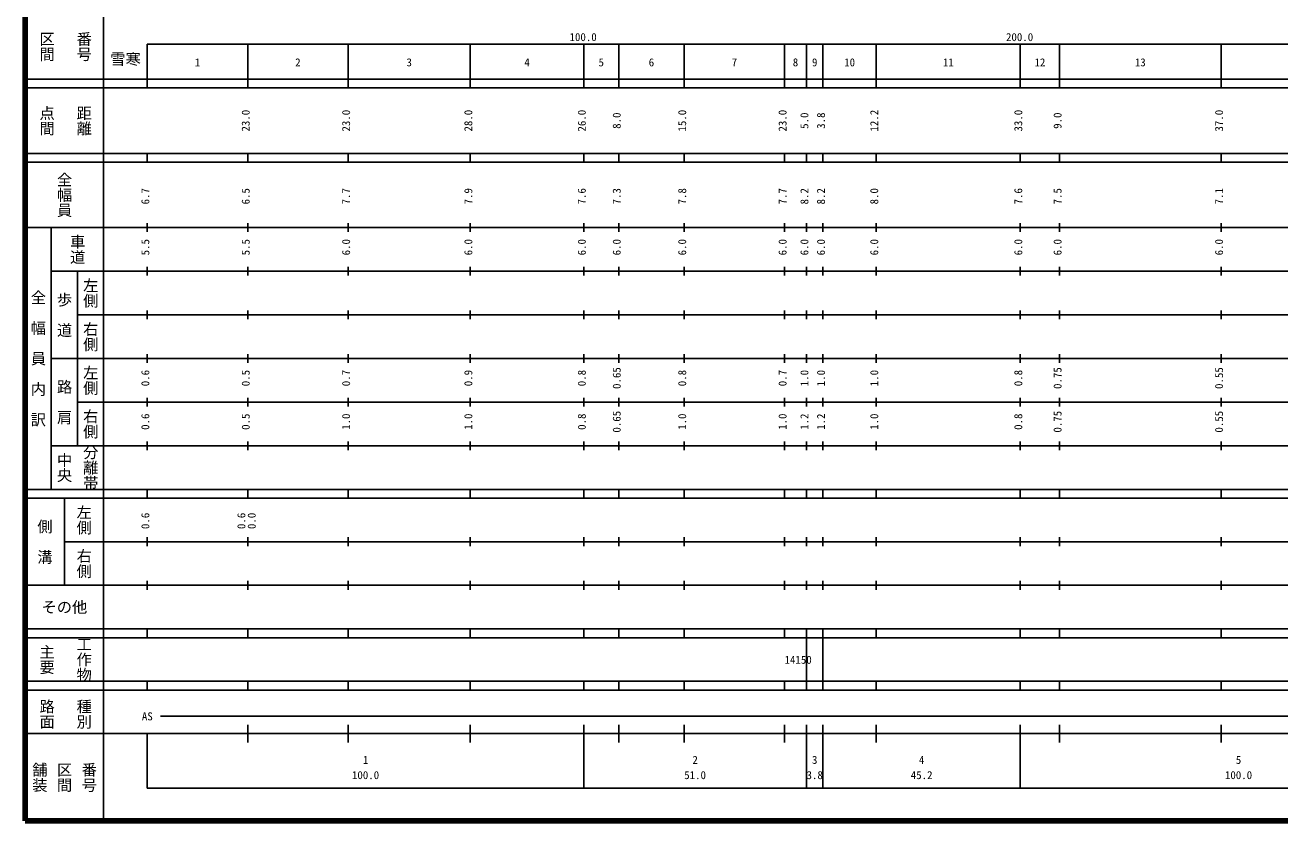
# Model space of a CAD drawing. Units: millimetres on the paper, enlarged 1000 times. Extents: x 40000 to 680000, y 20000 to 380000.
# Drawn here: x 40000 to 327479, y 20000 to 202409 of the extents above; entities that cross this region are included whole.
import ezdxf
from ezdxf.enums import TextEntityAlignment as Align

# ---------------------------------------------------------------- set-up
doc = ezdxf.new("R2010")
doc.units = ezdxf.units.MM
doc.header["$LTSCALE"] = 1000
for name, color, linetype, lineweight in [('M-BGD', 7, 'Continuous', 25), ('M-TTL', 2, 'Continuous', 140), ('M-TTL-BAND', 7, 'Continuous', 25)]:
    doc.layers.add(name, color=color, linetype=linetype, lineweight=lineweight)
doc.styles.add('@ＭＳ ゴシック', font='')
doc.styles.add('ＭＳ ゴシック', font='')
doc.styles.get('@ＭＳ ゴシック').set_extended_font_data('@MS Gothic')
doc.styles.get('ＭＳ ゴシック').set_extended_font_data('MS Gothic')

msp = doc.modelspace()

# ---------------------------------------------------------------- linework, layer by layer
at = {"layer": 'M-TTL'}
for p, q in [((40000, 380000), (40000, 20000)), ((40000, 20000), (680000, 20000))]:
    msp.add_line(p, q, dxfattribs=at)
at = {"layer": 'M-TTL-BAND'}
for p, q in [((58000, 370000), (58000, 20000)), ((68000, 198000), (579000, 198000)), ((68000, 198000), (68000, 188000)), ((91000, 188000), (91000, 198000)), ((114000, 188000), (114000, 198000)), ((142000, 188000), (142000, 198000)), ((168000, 188000), (168000, 198000)), ((176000, 188000), (176000, 198000)), ((191000, 188000), (191000, 198000)), ((214000, 188000), (214000, 198000)), ((219000, 188000), (219000, 198000)), ((222800, 188000), (222800, 198000)), ((235000, 188000), (235000, 198000)), ((268000, 188000), (268000, 198000)), ((277000, 188000), (277000, 198000)), ((314000, 188000), (314000, 198000)), ((40000, 190000), (579000, 190000)), ((40000, 188000), (579000, 188000)), ((40000, 173000), (579000, 173000)), ((68000, 171000), (68000, 173000)), ((91000, 171000), (91000, 173000)), ((114000, 171000), (114000, 173000)), ((142000, 171000), (142000, 173000)), ((168000, 171000), (168000, 173000)), ((176000, 171000), (176000, 173000)), ((191000, 171000), (191000, 173000)), ((214000, 171000), (214000, 173000)), ((219000, 171000), (219000, 173000)), ((222800, 171000), (222800, 173000)), ((235000, 171000), (235000, 173000)), ((268000, 171000), (268000, 173000)), ((277000, 171000), (277000, 173000)), ((314000, 171000), (314000, 173000)), ((40000, 171000), (579000, 171000)), ((40000, 156000), (579000, 156000)), ((46000, 96000), (46000, 156000)), ((68000, 155000), (68000, 157000)), ((91000, 155000), (91000, 157000)), ((114000, 155000), (114000, 157000)), ((142000, 155000), (142000, 157000)), ((168000, 155000), (168000, 157000)), ((176000, 155000), (176000, 157000)), ((191000, 155000), (191000, 157000)), ((214000, 155000), (214000, 157000)), ((219000, 155000), (219000, 157000)), ((222800, 155000), (222800, 157000)), ((235000, 155000), (235000, 157000)), ((268000, 155000), (268000, 157000)), ((277000, 155000), (277000, 157000)), ((314000, 155000), (314000, 157000)), ((68000, 145000), (68000, 147000)), ((91000, 145000), (91000, 147000)), ((114000, 145000), (114000, 147000)), ((142000, 145000), (142000, 147000)), ((168000, 145000), (168000, 147000)), ((176000, 145000), (176000, 147000)), ((191000, 145000), (191000, 147000)), ((214000, 145000), (214000, 147000)), ((219000, 145000), (219000, 147000)), ((222800, 145000), (222800, 147000)), ((235000, 145000), (235000, 147000)), ((268000, 145000), (268000, 147000)), ((277000, 145000), (277000, 147000)), ((314000, 145000), (314000, 147000)), ((46000, 146000), (579000, 146000)), ((52000, 146000), (52000, 106000)), ((52000, 136000), (579000, 136000)), ((68000, 135000), (68000, 137000)), ((91000, 135000), (91000, 137000)), ((114000, 135000), (114000, 137000)), ((142000, 135000), (142000, 137000)), ((168000, 135000), (168000, 137000)), ((176000, 135000), (176000, 137000)), ((191000, 135000), (191000, 137000)), ((214000, 135000), (214000, 137000)), ((219000, 135000), (219000, 137000)), ((222800, 135000), (222800, 137000)), ((235000, 135000), (235000, 137000)), ((268000, 135000), (268000, 137000)), ((277000, 135000), (277000, 137000)), ((314000, 135000), (314000, 137000)), ((68000, 125000), (68000, 127000)), ((91000, 125000), (91000, 127000)), ((114000, 125000), (114000, 127000)), ((142000, 125000), (142000, 127000)), ((168000, 125000), (168000, 127000)), ((176000, 125000), (176000, 127000)), ((191000, 125000), (191000, 127000)), ((214000, 125000), (214000, 127000)), ((219000, 125000), (219000, 127000)), ((222800, 125000), (222800, 127000)), ((235000, 125000), (235000, 127000)), ((268000, 125000), (268000, 127000)), ((277000, 125000), (277000, 127000)), ((314000, 125000), (314000, 127000)), ((46000, 126000), (579000, 126000)), ((52000, 116000), (579000, 116000)), ((68000, 115000), (68000, 117000)), ((91000, 115000), (91000, 117000)), ((114000, 115000), (114000, 117000)), ((142000, 115000), (142000, 117000)), ((168000, 115000), (168000, 117000)), ((176000, 115000), (176000, 117000)), ((191000, 115000), (191000, 117000)), ((214000, 115000), (214000, 117000)), ((219000, 115000), (219000, 117000)), ((222800, 115000), (222800, 117000)), ((235000, 115000), (235000, 117000)), ((268000, 115000), (268000, 117000)), ((277000, 115000), (277000, 117000)), ((314000, 115000), (314000, 117000)), ((68000, 105000), (68000, 107000)), ((91000, 105000), (91000, 107000)), ((114000, 105000), (114000, 107000)), ((142000, 105000), (142000, 107000)), ((168000, 105000), (168000, 107000)), ((176000, 105000), (176000, 107000)), ((191000, 105000), (191000, 107000)), ((214000, 105000), (214000, 107000)), ((219000, 105000), (219000, 107000)), ((222800, 105000), (222800, 107000)), ((235000, 105000), (235000, 107000)), ((268000, 105000), (268000, 107000)), ((277000, 105000), (277000, 107000)), ((314000, 105000), (314000, 107000)), ((46000, 106000), (579000, 106000)), ((40000, 96000), (579000, 96000)), ((68000, 94000), (68000, 96000)), ((91000, 94000), (91000, 96000)), ((114000, 94000), (114000, 96000)), ((142000, 94000), (142000, 96000)), ((168000, 94000), (168000, 96000)), ((176000, 94000), (176000, 96000)), ((191000, 94000), (191000, 96000)), ((214000, 94000), (214000, 96000)), ((219000, 94000), (219000, 96000)), ((222800, 94000), (222800, 96000)), ((235000, 94000), (235000, 96000)), ((268000, 94000), (268000, 96000)), ((277000, 94000), (277000, 96000)), ((314000, 94000), (314000, 96000)), ((40000, 94000), (579000, 94000)), ((49000, 94000), (49000, 74000)), ((49000, 84000), (579000, 84000)), ((68000, 83000), (68000, 85000)), ((91000, 83000), (91000, 85000)), ((114000, 83000), (114000, 85000)), ((142000, 83000), (142000, 85000)), ((168000, 83000), (168000, 85000)), ((176000, 83000), (176000, 85000)), ((191000, 83000), (191000, 85000)), ((214000, 83000), (214000, 85000)), ((219000, 83000), (219000, 85000)), ((222800, 83000), (222800, 85000)), ((235000, 83000), (235000, 85000)), ((268000, 83000), (268000, 85000)), ((277000, 83000), (277000, 85000)), ((314000, 83000), (314000, 85000)), ((68000, 73000), (68000, 75000)), ((91000, 73000), (91000, 75000)), ((114000, 73000), (114000, 75000)), ((142000, 73000), (142000, 75000)), ((168000, 73000), (168000, 75000)), ((176000, 73000), (176000, 75000)), ((191000, 73000), (191000, 75000)), ((214000, 73000), (214000, 75000)), ((219000, 73000), (219000, 75000)), ((222800, 73000), (222800, 75000)), ((235000, 73000), (235000, 75000)), ((268000, 73000), (268000, 75000)), ((277000, 73000), (277000, 75000)), ((314000, 73000), (314000, 75000)), ((40000, 74000), (579000, 74000)), ((40000, 64000), (579000, 64000)), ((68000, 62000), (68000, 64000)), ((91000, 62000), (91000, 64000)), ((114000, 62000), (114000, 64000)), ((142000, 62000), (142000, 64000)), ((168000, 62000), (168000, 64000)), ((176000, 62000), (176000, 64000)), ((191000, 62000), (191000, 64000)), ((214000, 62000), (214000, 64000)), ((219000, 62000), (219000, 64000)), ((222800, 62000), (222800, 64000)), ((235000, 62000), (235000, 64000)), ((268000, 62000), (268000, 64000)), ((277000, 62000), (277000, 64000)), ((314000, 62000), (314000, 64000)), ((40000, 62000), (579000, 62000)), ((219000, 52000), (219000, 62000)), ((222800, 52000), (222800, 62000)), ((40000, 52000), (579000, 52000)), ((68000, 50000), (68000, 52000)), ((91000, 50000), (91000, 52000)), ((114000, 50000), (114000, 52000)), ((142000, 50000), (142000, 52000)), ((168000, 50000), (168000, 52000)), ((176000, 50000), (176000, 52000)), ((191000, 50000), (191000, 52000)), ((214000, 50000), (214000, 52000)), ((219000, 50000), (219000, 52000)), ((222800, 50000), (222800, 52000)), ((235000, 50000), (235000, 52000)), ((268000, 50000), (268000, 52000)), ((277000, 50000), (277000, 52000)), ((314000, 50000), (314000, 52000)), ((40000, 50000), (579000, 50000)), ((71000, 44000), (565000, 44000)), ((91000, 38000), (91000, 42000)), ((114000, 38000), (114000, 42000)), ((142000, 38000), (142000, 42000)), ((168000, 27500), (168000, 42000)), ((176000, 38000), (176000, 42000)), ((191000, 38000), (191000, 42000)), ((214000, 38000), (214000, 42000)), ((219000, 27500), (219000, 42000)), ((222800, 27500), (222800, 42000)), ((235000, 38000), (235000, 42000)), ((268000, 27500), (268000, 42000)), ((277000, 38000), (277000, 42000)), ((314000, 38000), (314000, 42000)), ((40000, 40000), (579000, 40000)), ((68000, 40000), (68000, 27500)), ((68000, 27500), (579000, 27500))]:
    msp.add_line(p, q, dxfattribs=at)

# ---------------------------------------------------------------- texts
at = {"layer": 'M-BGD', "style": 'ＭＳ ゴシック'}
msp.add_text('雪寒', height=2566, dxfattribs=at).set_placement((66512, 192567), align=Align.BOTTOM_RIGHT)
at = {"layer": 'M-TTL-BAND', "style": '@ＭＳ ゴシック'}
for s, p in [('区間', (45000, 197500)), ('番号', (53500, 197500)), ('点間', (45000, 180500)), ('距離', (53500, 180500)), ('全幅員', (49000, 163500)), ('車道', (52000, 151000)), ('左側', (55000, 141000)), ('全\u3000幅\u3000員\u3000内\u3000訳', (43000, 126000)), ('歩\u3000道', (49000, 136000)), ('右側', (55000, 131000)), ('左側', (55000, 121000)), ('路\u3000肩', (49000, 116000)), ('右側', (55000, 111000)), ('中央', (49000, 101000)), ('分離帯', (55000, 101000)), ('左側', (53500, 89000)), ('側\u3000溝', (44500, 84000)), ('右側', (53500, 79000)), ('工作物', (53500, 57000)), ('主要', (45000, 57000)), ('路面', (45000, 44500)), ('種別', (53500, 44500)), ('舗装', (43333, 30000)), ('区間', (49000, 30000)), ('番号', (54667, 30000))]:
    msp.add_text(s, height=2566, rotation=270, dxfattribs=at).set_placement(p, align=Align.MIDDLE_CENTER)
at = {"layer": 'M-TTL-BAND', "style": 'ＭＳ ゴシック'}
for s, p in [('100.0', (167844, 198195)), ('200.0', (267844, 198195)), ('1', (79500, 192405)), ('2', (102500, 192405)), ('3', (128000, 192405)), ('4', (155000, 192405)), ('5', (172000, 192405)), ('6', (183500, 192405)), ('7', (202500, 192405)), ('8', (216500, 192405)), ('9', (220900, 192405)), ('10', (228900, 192405)), ('11', (251500, 192405)), ('12', (272500, 192405)), ('13', (295500, 192405)), ('AS', (68000, 42500)), ('1', (118000, 32523)), ('2', (193500, 32523)), ('3', (220900, 32523)), ('4', (245400, 32523)), ('5', (318000, 32523)), ('100.0', (118000, 29033)), ('51.0', (193500, 29033)), ('3.8', (220900, 29033)), ('45.2', (245400, 29033)), ('100.0', (318000, 29033))]:
    msp.add_text(s, height=1833, dxfattribs=at).set_placement(p, align=Align.BOTTOM_CENTER)
for s, p in [('23.0', (92000, 180500)), ('23.0', (115000, 180500)), ('28.0', (143000, 180500)), ('26.0', (169000, 180500)), ('8.0', (177000, 180500)), ('15.0', (192000, 180500)), ('23.0', (215000, 180500)), ('5.0', (220000, 180500)), ('3.8', (223800, 180500)), ('12.2', (236000, 180500)), ('33.0', (269000, 180500)), ('9.0', (278000, 180500)), ('37.0', (315000, 180500)), ('6.7', (69000, 163174)), ('6.5', (92000, 163174)), ('7.7', (115000, 163174)), ('7.9', (143000, 163174)), ('7.6', (169000, 163174)), ('7.3', (177000, 163174)), ('7.8', (192000, 163174)), ('7.7', (215000, 163174)), ('8.2', (220000, 163174)), ('8.2', (223800, 163174)), ('8.0', (236000, 163174)), ('7.6', (269000, 163174)), ('7.5', (278000, 163174)), ('7.1', (315000, 163174)), ('5.5', (69000, 151500)), ('5.5', (92000, 151500)), ('6.0', (115000, 151500)), ('6.0', (143000, 151500)), ('6.0', (169000, 151500)), ('6.0', (177000, 151500)), ('6.0', (192000, 151500)), ('6.0', (215000, 151500)), ('6.0', (220000, 151500)), ('6.0', (223800, 151500)), ('6.0', (236000, 151500)), ('6.0', (269000, 151500)), ('6.0', (278000, 151500)), ('6.0', (315000, 151500)), ('0.65', (177000, 121500)), ('0.75', (278000, 121500)), ('0.55', (315000, 121500)), ('0.6', (69000, 121500)), ('0.5', (92000, 121500)), ('0.7', (115000, 121500)), ('0.9', (143000, 121500)), ('0.8', (169000, 121500)), ('0.8', (192000, 121500)), ('0.7', (215000, 121500)), ('1.0', (220000, 121500)), ('1.0', (223800, 121500)), ('1.0', (236000, 121500)), ('0.8', (269000, 121500)), ('0.6', (69000, 111500)), ('0.5', (92000, 111500)), ('1.0', (115000, 111500)), ('1.0', (143000, 111500)), ('0.8', (169000, 111500)), ('0.65', (177000, 111500)), ('1.0', (192000, 111500)), ('1.0', (215000, 111500)), ('1.2', (220000, 111500)), ('1.2', (223800, 111500)), ('1.0', (236000, 111500)), ('0.8', (269000, 111500)), ('0.75', (278000, 111500)), ('0.55', (315000, 111500)), ('0.6', (69000, 88764)), ('0.6', (91000, 88764)), ('0.0', (93370, 88764))]:
    msp.add_text(s, height=1833, rotation=90, dxfattribs=at).set_placement(p, align=Align.BOTTOM_CENTER)
msp.add_text('その他', height=2566, dxfattribs=at).set_placement((49000, 69000), align=Align.MIDDLE_CENTER)
msp.add_text('14150', height=1833, dxfattribs=at).set_placement((213989, 55466), align=Align.BOTTOM_LEFT)

doc.saveas('drawing.dxf')
